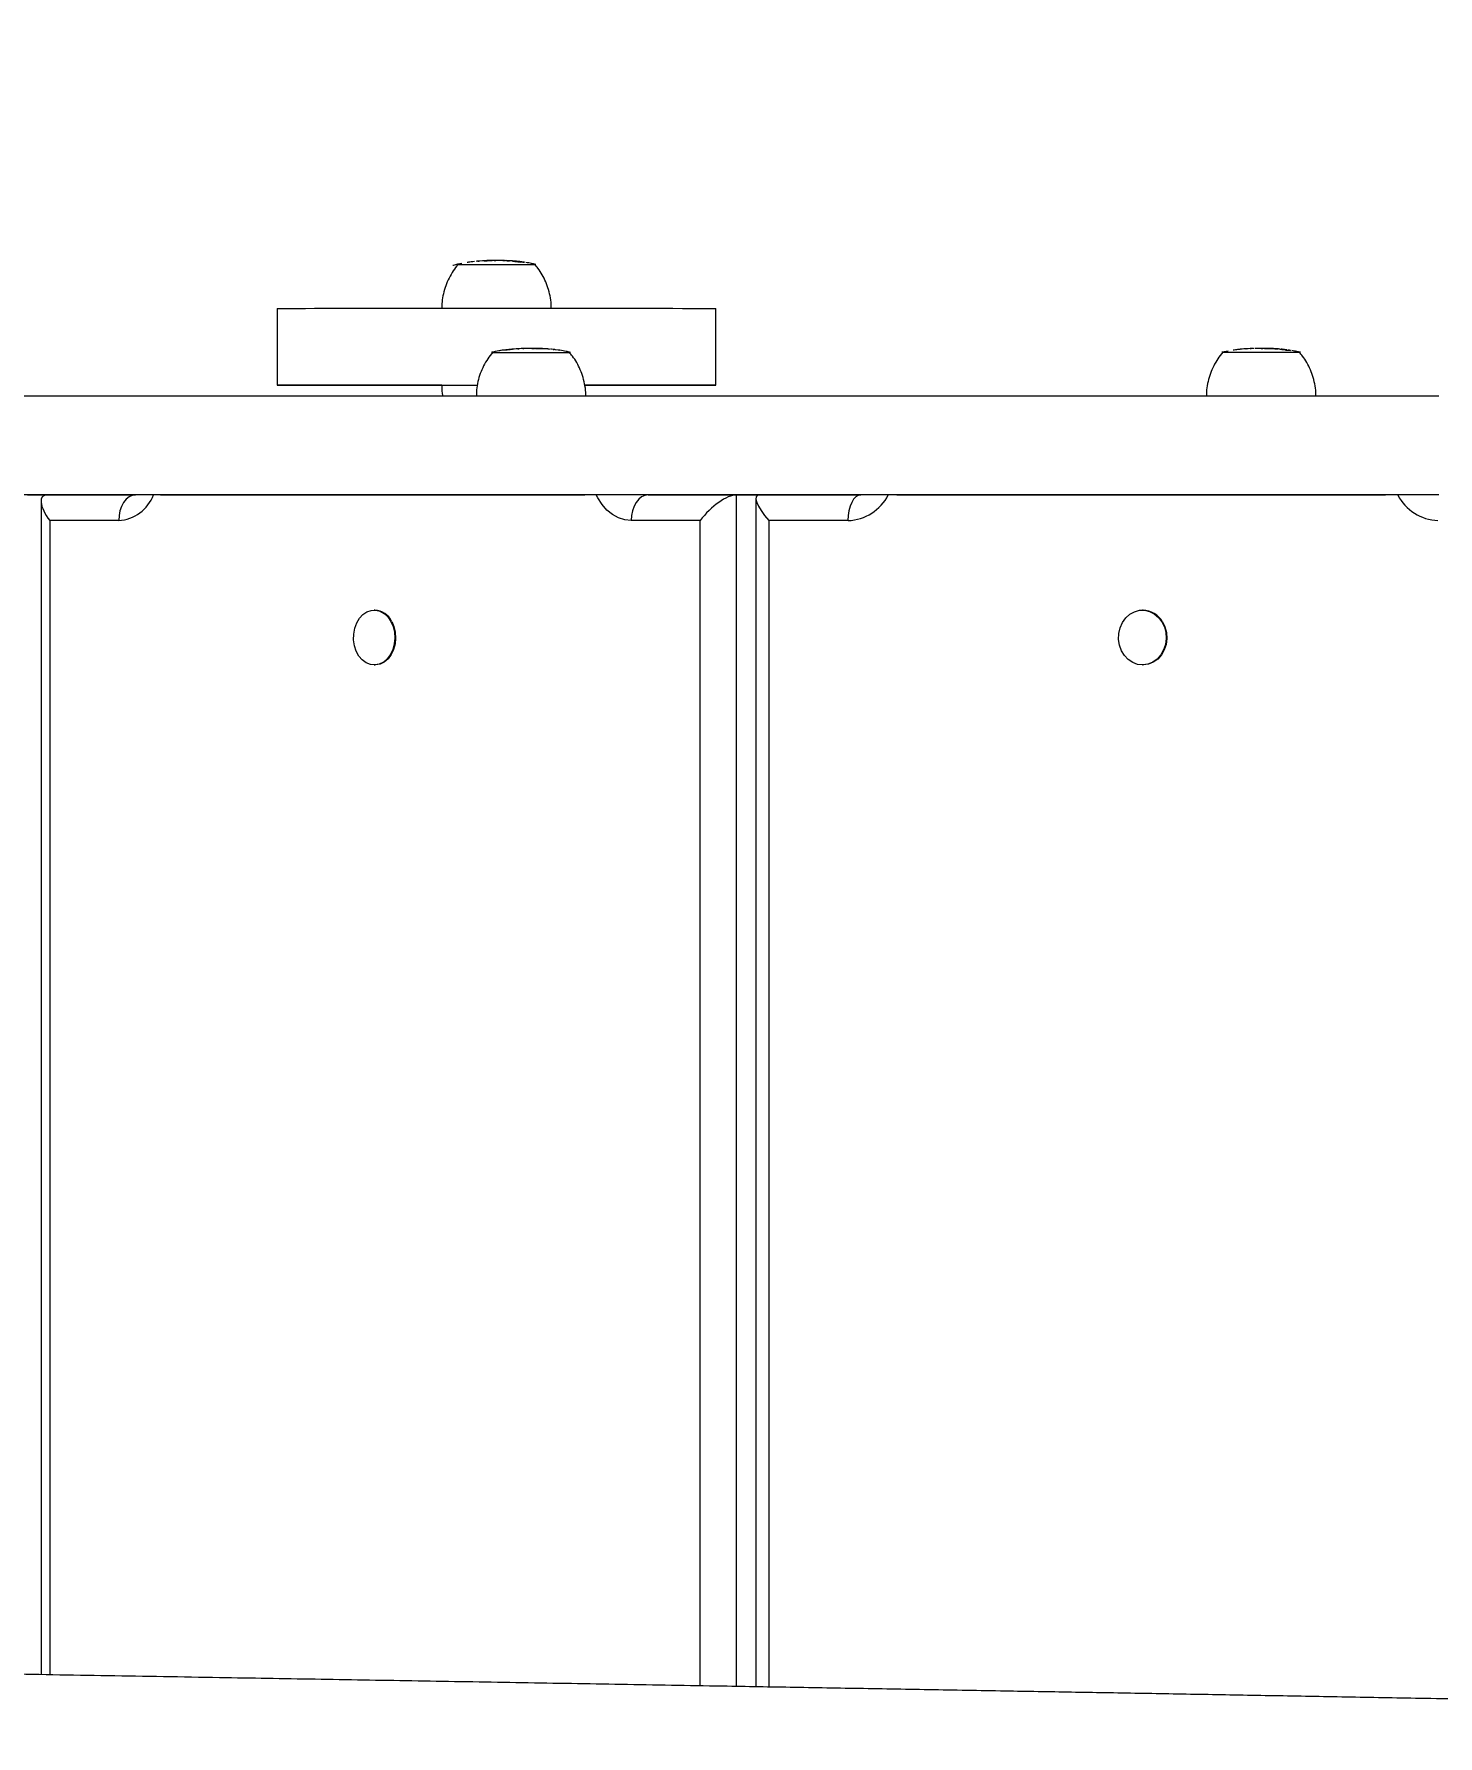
# Model space of a CAD drawing. Header units: millimetres. Extents: x -5411 to 4453, y -4856 to 4572.
# Drawn here: x -1971.7 to -1587.6, y -863.9 to -398.5 of the extents above; entities that cross this region are included whole.
import ezdxf

# ---------------------------------------------------------------- set-up
doc = ezdxf.new("R2010")
doc.units = ezdxf.units.MM
for name, color, linetype in [('DIKOM_ОБЪЕКТ', 7, 'Continuous'), ('DIKOM_РАЗМЕР_ЗОНА', 7, 'Continuous'), ('DIKOM_РАЗМЕР_ОБЪЕКТА', 7, 'Continuous')]:
    doc.layers.add(name, color=color, linetype=linetype)
doc.styles.add('style1', font='arial.ttf', dxfattribs={"width": 0.8})
doc.dimstyles.new('1-50', dxfattribs={"dimtxt": 300, "dimasz": 200, "dimexe": 100, "dimexo": 0, "dimgap": 100, "dimtad": 1, "dimdec": 0, "dimtxsty": 'style1', "dimcen": 0, "dimclrd": 7, "dimclre": 7, "dimadec": 1, "dimazin": 2, "dimtfac": 1, "dimtdec": 0, "dimtmove": 1, "dimatfit": 3, "dimfxl": 0, "dimlwd": 25, "dimlwe": 18, "dimarcsym": 0})

# ---------------------------------------------------------------- blocks, each defined once
blk = doc.blocks.new('*D18')
at = {"layer": 'Defpoints', "color": 0, "transparency": 16777216}
for p in [(2387.05, 2132.04), (-2288.17, -1197.55), (-2288.17, -4149.78)]:
    blk.add_point(p, dxfattribs=at)
at = {"layer": 'DIKOM_РАЗМЕР_ОБЪЕКТА', "color": 7, "lineweight": 18, "transparency": 16777216}
for p, q in [((2387.05, 2132.04), (2387.05, -4249.78)), ((-2288.17, -1197.55), (-2288.17, -4249.78))]:
    blk.add_line(p, q, dxfattribs=at)
at = {"layer": 'DIKOM_РАЗМЕР_ОБЪЕКТА', "color": 7, "lineweight": 25, "transparency": 16777216}
blk.add_line((2187.05, -4149.78), (-2088.17, -4149.78), dxfattribs=at)
at = {"layer": 'DIKOM_РАЗМЕР_ОБЪЕКТА', "color": 7, "transparency": 16777216}
for points in [[(-2088.17, -4116.44), (-2088.17, -4183.11), (-2288.17, -4149.78)], [(2187.05, -4116.44), (2187.05, -4183.11), (2387.05, -4149.78)]]:
    blk.add_solid(points, dxfattribs=at)
at = {"layer": 'DIKOM_РАЗМЕР_ОБЪЕКТА', "color": 0, "transparency": 16777216, "insert": (49.44, -3896.6), "char_height": 300, "attachment_point": 5, "style": 'style1'}
blk.add_mtext('4700', dxfattribs=at)
blk = doc.blocks.new('*D17')
at = {"layer": 'Defpoints', "color": 0, "transparency": 16777216}
for p in [(2072.05, 2677.64), (-4352.5, -1563.61), (-993.06, -1563.61)]:
    blk.add_point(p, dxfattribs=at)
at = {"layer": 'DIKOM_РАЗМЕР_ОБЪЕКТА', "color": 7, "lineweight": 18, "transparency": 16777216}
for p, q in [((2072.05, 2677.64), (-4452.5, 2677.64)), ((-993.06, -1563.61), (-4452.5, -1563.61))]:
    blk.add_line(p, q, dxfattribs=at)
at = {"layer": 'DIKOM_РАЗМЕР_ОБЪЕКТА', "color": 7, "lineweight": 25, "transparency": 16777216}
blk.add_line((-4352.5, 2477.64), (-4352.5, -1363.61), dxfattribs=at)
at = {"layer": 'DIKOM_РАЗМЕР_ОБЪЕКТА', "color": 7, "transparency": 16777216}
for points in [[(-4385.83, 2477.64), (-4319.17, 2477.64), (-4352.5, 2677.64)], [(-4385.83, -1363.61), (-4319.17, -1363.61), (-4352.5, -1563.61)]]:
    blk.add_solid(points, dxfattribs=at)
at = {"layer": 'DIKOM_РАЗМЕР_ОБЪЕКТА', "color": 0, "transparency": 16777216, "insert": (-4505.67, 774.58), "char_height": 300, "attachment_point": 5, "rotation": 90, "style": 'style1'}
blk.add_mtext('4200', dxfattribs=at)
blk = doc.blocks.new('*D15')
at = {"layer": 'Defpoints', "color": 0, "transparency": 16777216}
for p in [(4453.3, 2185.88), (-3812.95, -1476.34), (4453.3, -4756.32)]:
    blk.add_point(p, dxfattribs=at)
at = {"layer": 'DIKOM_РАЗМЕР_ЗОНА', "color": 7, "lineweight": 18, "transparency": 16777216}
for p, q in [((4453.3, 2185.88), (4453.3, -4856.32)), ((-3812.95, -1476.34), (-3812.95, -4856.32))]:
    blk.add_line(p, q, dxfattribs=at)
at = {"layer": 'DIKOM_РАЗМЕР_ЗОНА', "color": 7, "lineweight": 25, "transparency": 16777216}
blk.add_line((-3612.95, -4756.32), (4253.3, -4756.32), dxfattribs=at)
at = {"layer": 'DIKOM_РАЗМЕР_ЗОНА', "color": 7, "transparency": 16777216}
for points in [[(-3612.95, -4722.99), (-3612.95, -4789.66), (-3812.95, -4756.32)], [(4253.3, -4722.99), (4253.3, -4789.66), (4453.3, -4756.32)]]:
    blk.add_solid(points, dxfattribs=at)
at = {"layer": 'DIKOM_РАЗМЕР_ЗОНА', "color": 0, "transparency": 16777216, "insert": (320.18, -4503.05), "char_height": 300, "attachment_point": 5, "style": 'style1'}
blk.add_mtext('8300', dxfattribs=at)
blk = doc.blocks.new('*D16')
at = {"layer": 'Defpoints', "color": 0, "transparency": 16777216}
for p in [(-4960.5, 4571.52), (2653.3, 4571.52), (491.45, -3022.36)]:
    blk.add_point(p, dxfattribs=at)
at = {"layer": 'DIKOM_РАЗМЕР_ЗОНА', "color": 7, "lineweight": 18, "transparency": 16777216}
for p, q in [((2653.3, 4571.52), (-5060.5, 4571.52)), ((491.45, -3022.36), (-5060.5, -3022.36))]:
    blk.add_line(p, q, dxfattribs=at)
at = {"layer": 'DIKOM_РАЗМЕР_ЗОНА', "color": 7, "lineweight": 25, "transparency": 16777216}
blk.add_line((-4960.5, -2822.36), (-4960.5, 4371.52), dxfattribs=at)
at = {"layer": 'DIKOM_РАЗМЕР_ЗОНА', "color": 7, "transparency": 16777216}
for points in [[(-4993.84, 4371.52), (-4927.17, 4371.52), (-4960.5, 4571.52)], [(-4993.84, -2822.36), (-4927.17, -2822.36), (-4960.5, -3022.36)]]:
    blk.add_solid(points, dxfattribs=at)
at = {"layer": 'DIKOM_РАЗМЕР_ЗОНА', "color": 0, "transparency": 16777216, "insert": (-5213.68, 774.58), "char_height": 300, "attachment_point": 5, "rotation": 90, "style": 'style1'}
blk.add_mtext('7600', dxfattribs=at)

msp = doc.modelspace()

# ---------------------------------------------------------------- linework, layer by layer
at = {"layer": 'DIKOM_ОБЪЕКТ', "color": 7, "linetype": 'Continuous', "lineweight": 15}
for p, q in [((-1850.61, -460.64), (-1850.68, -460.65)), ((-1850.28, -460.61), (-1850.26, -460.6)), ((-1850.26, -460.6), (-1850.25, -460.6)), ((-1850.25, -460.6), (-1850.04, -460.59)), ((-1850.01, -460.59), (-1850.16, -460.61)), ((-1848.98, -460.51), (-1850.01, -460.59)), ((-1849.74, -460.56), (-1849.92, -460.58)), ((-1846.18, -460.44), (-1846.5, -460.44)), ((-1845.83, -460.45), (-1845.31, -460.44)), ((-1843.08, -460.45), (-1842.95, -460.45)), ((-1840.78, -460.56), (-1840.72, -460.56)), ((-1840.05, -460.61), (-1840.25, -460.59)), ((-1838.63, -460.86), (-1838.63, -460.84)), ((-1837.99, -460.84), (-1837.49, -460.91)), ((-1905.17, -473.5), (-1905.17, -494.5)), ((-1785.17, -494.5), (-1785.17, -473.5)), ((-1842.61, -484.89), (-1842.61, -484.87)), ((-1839.78, -484.59), (-1840.96, -484.65)), ((-1840.76, -484.64), (-1840.84, -484.64)), ((-1840.75, -484.64), (-1840.76, -484.64)), ((-1840.34, -484.6), (-1840.31, -484.6)), ((-1838.38, -484.5), (-1839.19, -484.55)), ((-1837.92, -484.49), (-1837.86, -484.49)), ((-1837.32, -484.48), (-1837.85, -484.49)), ((-1835.49, -484.49), (-1835.27, -484.48)), ((-1835.45, -484.5), (-1834.78, -484.49)), ((-1831.13, -484.61), (-1831.25, -484.6)), ((-1830.88, -484.63), (-1830.83, -484.62)), ((-1830.79, -484.63), (-1830.67, -484.65)), ((-1830.14, -484.69), (-1830.42, -484.66)), ((-1829.69, -484.74), (-1830.14, -484.71)), ((-1829.38, -484.78), (-1829.38, -484.78)), ((-1829.01, -484.83), (-1829.23, -484.79)), ((-1828.32, -484.91), (-1829.01, -484.82)), ((-1828.23, -484.92), (-1828.32, -484.91)), ((-1827.87, -484.98), (-1827.78, -484.99)), ((-1645, -485.18), (-1646.63, -485.52)), ((-1639.99, -484.57), (-1640.71, -484.62)), ((-1640.15, -484.57), (-1640, -484.57)), ((-1639.53, -484.54), (-1639.71, -484.55)), ((-1637.91, -484.49), (-1639.59, -484.54)), ((-1638.92, -484.51), (-1638.68, -484.5)), ((-1636.68, -484.48), (-1636.81, -484.48)), ((-1635.95, -484.51), (-1635.51, -484.5)), ((-1631.25, -484.61), (-1631.36, -484.6)), ((-1630.85, -484.64), (-1630.87, -484.64)), ((-1630.65, -484.74), (-1630.85, -484.64)), ((-1630.45, -484.68), (-1630.31, -484.73)), ((-1630.28, -484.75), (-1630.28, -484.75)), ((-1628.91, -484.88), (-1630.21, -484.79)), ((-1629.95, -484.77), (-1628.91, -484.87)), ((-1628.5, -484.91), (-1628.51, -484.91)), ((-1973.52, -524.54), (-1968.11, -524.54)), ((-1968.08, -524.54), (-1943.95, -524.54)), ((-1937.14, -524.54), (-1939.62, -524.54)), ((-1937.14, -524.54), (-1821.01, -524.53)), ((-1817.16, -524.53), (-1821.01, -524.53)), ((-1803.69, -524.53), (-1779.56, -524.53)), ((-1779.56, -524.53), (-1773.31, -524.53)), ((-1779.56, -524.53), (-1779.56, -850.41)), ((-1774.21, -525.46), (-1774.21, -850.5)), ((-1773.28, -524.53), (-1745.51, -524.53)), ((-1735.6, -524.53), (-1601.94, -524.53)), ((-1969.8, -526.26), (-1969.8, -847.19)), ((-1948.54, -531.54), (-1967.4, -531.54)), ((-1967.4, -531.54), (-1967.4, -847.23)), ((-1789.44, -531.53), (-1808.29, -531.53)), ((-1789.44, -850.24), (-1789.44, -531.53)), ((-1748.99, -531.53), (-1770.69, -531.53)), ((-1770.69, -531.53), (-1770.69, -850.56)), ((-1878.42, -556.04), (-1878.63, -556.04)), ((-1668.27, -556.03), (-1668.44, -556.03)), ((-1878.64, -571.04), (-1878.42, -571.04)), ((-1668.44, -571.03), (-1668.27, -571.03))]:
    msp.add_line(p, q, dxfattribs=at)
at = {"layer": 'DIKOM_ОБЪЕКТ', "color": 7, "linetype": 'Continuous', "lineweight": 15, "flags": 128}
for points in [[(-1855.67, -461.5), (-1855.87, -461.5), (-1855.96, -461.5), (-1855.68, -461.5), (-1855.04, -461.5), (-1854.06, -461.5), (-1852.78, -461.5), (-1851.25, -461.5), (-1849.5, -461.5), (-1847.61, -461.5), (-1845.64, -461.5), (-1843.65, -461.5), (-1841.71, -461.5), (-1839.89, -461.5), (-1838.25, -461.5), (-1836.84, -461.5), (-1835.72, -461.5), (-1834.92, -461.5), (-1834.47, -461.5), (-1834.38, -461.5), (-1834.67, -461.5), (-1834.67, -461.5)], [(-1855.67, -461.5), (-1855.66, -461.5), (-1855.39, -461.5), (-1854.76, -461.5), (-1853.82, -461.5), (-1852.57, -461.5), (-1851.08, -461.5), (-1849.38, -461.5), (-1847.54, -461.5), (-1845.62, -461.5), (-1843.69, -461.5), (-1841.8, -461.5), (-1840.03, -461.5), (-1838.44, -461.5), (-1837.07, -461.5), (-1835.98, -461.5), (-1835.21, -461.5), (-1834.77, -461.5), (-1834.67, -461.5)], [(-1905.17, -473.5), (-1905.08, -473.5), (-1904.66, -473.5), (-1903.88, -473.5), (-1902.77, -473.5), (-1901.31, -473.5)], [(-1901.31, -473.5), (-1899.52, -473.5), (-1897.42, -473.5), (-1895.01, -473.49), (-1892.3, -473.49), (-1889.32, -473.49), (-1886.08, -473.49), (-1882.6, -473.49), (-1878.9, -473.49), (-1875.01, -473.49), (-1870.93, -473.49), (-1866.71, -473.49), (-1862.36, -473.49), (-1857.91, -473.49), (-1853.38, -473.49), (-1848.81, -473.49), (-1844.22, -473.49), (-1839.63, -473.49), (-1835.07, -473.49), (-1830.57, -473.49), (-1826.16, -473.49), (-1821.86, -473.49), (-1817.7, -473.49), (-1813.69, -473.49), (-1809.87, -473.49), (-1806.26, -473.49), (-1802.88, -473.49), (-1799.75, -473.49), (-1796.88, -473.49), (-1794.3, -473.5), (-1792.01, -473.5), (-1790.04, -473.5), (-1788.39, -473.5), (-1787.07, -473.5), (-1786.09, -473.5), (-1785.47, -473.5), (-1785.19, -473.5), (-1785.17, -473.5)], [(-1846.22, -485.54), (-1846.35, -485.54), (-1846.52, -485.54), (-1846.31, -485.54), (-1845.74, -485.54), (-1844.83, -485.54), (-1843.62, -485.54), (-1842.13, -485.54), (-1840.42, -485.54), (-1838.56, -485.54), (-1836.59, -485.54), (-1834.6, -485.54)], [(-1846.22, -485.54), (-1846.22, -485.54), (-1846.02, -485.54), (-1845.46, -485.54), (-1844.58, -485.54), (-1843.4, -485.54), (-1841.95, -485.54), (-1840.29, -485.54), (-1838.48, -485.54), (-1836.57, -485.54), (-1834.63, -485.54)], [(-1834.63, -485.54), (-1832.73, -485.54), (-1830.93, -485.54), (-1829.3, -485.54), (-1827.88, -485.54), (-1826.73, -485.54), (-1825.88, -485.54), (-1825.37, -485.54), (-1825.22, -485.54)], [(-1834.6, -485.54), (-1832.65, -485.54), (-1830.8, -485.54), (-1829.11, -485.54), (-1827.65, -485.54), (-1826.47, -485.54), (-1825.6, -485.54), (-1825.08, -485.54), (-1824.92, -485.54), (-1825.12, -485.54), (-1825.22, -485.54)], [(-1646.45, -485.53), (-1646.61, -485.53), (-1646.74, -485.53), (-1646.51, -485.53), (-1645.92, -485.53), (-1644.99, -485.53), (-1643.75, -485.53), (-1642.24, -485.53), (-1640.52, -485.53), (-1638.65, -485.53)], [(-1646.45, -485.53), (-1646.44, -485.53), (-1646.22, -485.53), (-1645.64, -485.53), (-1644.74, -485.53), (-1643.53, -485.53), (-1642.07, -485.53), (-1640.4, -485.53), (-1638.57, -485.53)], [(-1638.65, -485.53), (-1636.68, -485.53), (-1634.69, -485.53), (-1632.74, -485.53), (-1630.9, -485.53), (-1629.23, -485.53), (-1627.79, -485.53), (-1626.63, -485.53), (-1625.78, -485.53), (-1625.29, -485.53), (-1625.15, -485.53), (-1625.38, -485.53), (-1625.45, -485.53)], [(-1638.57, -485.53), (-1636.66, -485.53), (-1634.72, -485.53), (-1632.83, -485.53), (-1631.04, -485.53), (-1629.42, -485.53), (-1628.02, -485.53), (-1626.89, -485.53), (-1626.07, -485.53), (-1625.58, -485.53), (-1625.45, -485.53)], [(-1587.35, -497.53), (-1607.35, -497.53), (-1627.19, -497.53), (-1646.88, -497.53), (-1666.4, -497.53), (-1685.75, -497.53), (-1704.93, -497.53), (-1723.92, -497.53), (-1742.73, -497.53), (-1761.35, -497.53), (-1779.78, -497.53), (-1798, -497.53), (-1816.02, -497.53), (-1833.83, -497.53), (-1851.43, -497.53), (-1868.81, -497.53), (-1885.96, -497.53), (-1902.89, -497.53), (-1919.59, -497.53), (-1936.04, -497.53), (-1952.26, -497.54), (-1968.23, -497.54), (-1983.95, -497.54)], [(-1860.17, -494.5), (-1864.18, -494.5), (-1868.48, -494.5), (-1872.65, -494.5), (-1876.65, -494.5), (-1880.47, -494.5), (-1884.08, -494.5), (-1887.46, -494.5), (-1890.6, -494.5), (-1893.46, -494.5), (-1896.05, -494.5), (-1898.33, -494.5), (-1900.31, -494.5), (-1901.96, -494.5), (-1903.27, -494.5), (-1904.25, -494.5), (-1904.88, -494.5), (-1905.16, -494.5), (-1905.08, -494.5), (-1904.66, -494.5), (-1903.88, -494.5), (-1902.77, -494.5), (-1901.31, -494.5)], [(-1901.31, -494.5), (-1899.52, -494.5), (-1897.42, -494.5), (-1895.01, -494.49), (-1892.3, -494.49), (-1889.32, -494.49), (-1886.08, -494.49), (-1882.6, -494.49), (-1878.9, -494.49), (-1875.01, -494.49), (-1870.93, -494.49), (-1866.71, -494.49), (-1862.36, -494.49), (-1857.91, -494.49), (-1853.38, -494.49), (-1850.42, -494.49)], [(-1860.17, -494.5), (-1860.16, -494.5), (-1859.92, -494.5), (-1859.33, -494.5), (-1858.4, -494.5), (-1857.17, -494.5), (-1855.65, -494.5), (-1853.89, -494.5), (-1851.92, -494.5), (-1850.44, -494.5)], [(-1820.94, -494.49), (-1817.7, -494.49), (-1813.69, -494.49), (-1809.87, -494.49), (-1806.26, -494.49), (-1802.88, -494.49), (-1799.75, -494.49), (-1796.88, -494.49), (-1794.3, -494.49), (-1792.01, -494.5), (-1790.04, -494.5), (-1788.39, -494.5), (-1787.07, -494.5), (-1786.09, -494.5), (-1785.47, -494.5), (-1785.19, -494.5), (-1785.26, -494.5), (-1785.68, -494.5), (-1786.46, -494.5), (-1787.58, -494.5), (-1789.03, -494.5), (-1790.82, -494.5), (-1792.92, -494.5), (-1795.34, -494.5), (-1798.04, -494.5), (-1801.02, -494.5), (-1804.26, -494.5), (-1807.74, -494.5), (-1811.44, -494.5), (-1815.34, -494.5), (-1819.41, -494.5), (-1820.95, -494.5)], [(-1587.35, -524.53), (-1607.35, -524.53), (-1627.19, -524.53), (-1646.88, -524.53), (-1666.4, -524.53), (-1685.75, -524.53), (-1704.93, -524.53), (-1723.92, -524.53), (-1742.73, -524.53), (-1761.35, -524.53), (-1779.78, -524.53), (-1798, -524.53), (-1816.02, -524.53), (-1833.83, -524.53), (-1851.43, -524.53), (-1868.81, -524.53), (-1885.96, -524.53), (-1902.89, -524.53), (-1919.59, -524.53), (-1936.04, -524.53), (-1952.26, -524.53), (-1968.23, -524.54), (-1983.95, -524.54)], [(-1943.95, -524.54), (-1944.84, -524.67), (-1945.71, -525.07), (-1946.5, -525.72), (-1947.2, -526.59), (-1947.77, -527.65), (-1948.19, -528.86), (-1948.46, -530.17), (-1948.54, -531.54)], [(-1808.29, -531.53), (-1810.06, -531.35), (-1811.78, -530.8), (-1813.42, -529.9), (-1814.94, -528.67), (-1816.29, -527.14), (-1817.44, -525.35), (-1817.86, -524.53)], [(-1803.69, -524.53), (-1804.59, -524.67), (-1805.45, -525.07), (-1806.25, -525.71), (-1806.94, -526.58), (-1807.51, -527.64), (-1807.94, -528.86), (-1808.2, -530.17), (-1808.29, -531.53)], [(-1745.51, -524.53), (-1746.19, -524.67), (-1746.84, -525.07), (-1747.44, -525.71), (-1747.97, -526.58), (-1748.4, -527.64), (-1748.72, -528.85), (-1748.92, -530.17), (-1748.99, -531.53)], [(-1735.6, -524.53), (-1737.04, -524.53), (-1738.25, -524.53), (-1738.73, -524.53)], [(-1597.78, -524.53), (-1598.61, -524.53), (-1600.33, -524.53), (-1601.94, -524.53)], [(-1874.07, -559.11), (-1873.46, -560.52), (-1873.09, -562.06), (-1872.98, -563.68), (-1873.14, -565.29), (-1873.55, -566.81), (-1874.2, -568.19), (-1875.06, -569.34), (-1876.08, -570.23), (-1877.23, -570.8), (-1878.44, -571.03), (-1879.66, -570.91), (-1880.83, -570.45), (-1881.9, -569.66), (-1882.81, -568.59), (-1883.54, -567.28), (-1884.03, -565.79), (-1884.27, -564.2), (-1884.24, -562.58), (-1883.96, -561), (-1883.42, -559.55), (-1882.67, -558.27), (-1881.72, -557.25), (-1880.63, -556.52), (-1879.44, -556.11), (-1878.22, -556.06), (-1877.02, -556.35), (-1875.89, -556.98), (-1874.89, -557.91), (-1874.07, -559.11)], [(-1663.11, -559.23), (-1662.43, -560.65), (-1662.03, -562.2), (-1661.93, -563.82), (-1662.14, -565.42), (-1662.64, -566.94), (-1663.41, -568.3), (-1664.42, -569.43), (-1665.61, -570.29), (-1666.94, -570.83), (-1668.34, -571.03), (-1669.74, -570.88), (-1671.08, -570.39), (-1672.3, -569.57), (-1673.33, -568.48), (-1674.14, -567.15), (-1674.68, -565.65), (-1674.93, -564.06), (-1674.88, -562.43), (-1674.52, -560.87), (-1673.88, -559.42), (-1672.99, -558.17), (-1671.88, -557.17), (-1670.61, -556.46), (-1669.24, -556.09), (-1667.84, -556.06), (-1666.46, -556.39), (-1665.17, -557.05), (-1664.04, -558.01), (-1663.11, -559.23)], [(-1873.85, -559.11), (-1873.24, -560.52), (-1872.87, -562.06), (-1872.76, -563.68), (-1872.92, -565.29), (-1873.33, -566.81), (-1873.98, -568.19), (-1874.84, -569.34), (-1875.86, -570.23), (-1877.01, -570.8), (-1878.22, -571.03), (-1878.42, -571.04)], [(-1662.94, -559.23), (-1662.26, -560.65), (-1661.87, -562.2), (-1661.77, -563.82), (-1661.97, -565.42), (-1662.47, -566.94), (-1663.25, -568.3), (-1664.25, -569.43), (-1665.45, -570.29), (-1666.77, -570.83), (-1668.17, -571.03), (-1668.27, -571.03)]]:
    msp.add_lwpolyline(points, dxfattribs=at)
at = {"layer": 'DIKOM_ОБЪЕКТ', "color": 7, "linetype": 'Continuous', "lineweight": 15}
for centre, radius, start, end in [((-1949.24, -520.55), 11, 273.5981, 338.7825), ((-1749.33, -518.83), 12.71, 271.5471, 333.3373), ((-1587.08, -518.61), 12.92, 207.2401, 267.8763), ((-1878.71, -561.39), 5.36, 25.1537, 86.9178), ((-1668.43, -562.33), 6.3, 29.5341, 88.5942)]:
    msp.add_arc(centre, radius, start, end, dxfattribs=at)
for centre, major_axis, ratio, start_param, end_param in [((-1962.8, -531.54), (6.56, -6.56), 0.374438, 2.783292, 4.354089), ((-1784.84, -531.53), (6.56, 6.56), 0.374457, 0.358272, 1.929068), ((-1767.21, -531.53), (6.76, -6.76), 0.265923, 2.881663, 4.452459)]:
    msp.add_ellipse(centre, major_axis=major_axis, ratio=ratio, start_param=start_param, end_param=end_param, dxfattribs=at)
for points, knots in [([(-1851.19, -460.69), (-1851.19, -460.69), (-1851.78, -460.74), (-1852.37, -460.84), (-1852.94, -460.95)], [0, 0, 0, 0, 0.008775, 1, 1, 1, 1]), ([(-1849.92, -460.58), (-1850.04, -460.59), (-1850.27, -460.6), (-1850.5, -460.63), (-1850.61, -460.64)], [0, 0, 0, 0, 0.513148, 1, 1, 1, 1]), ([(-1847.72, -460.47), (-1847.92, -460.47), (-1848.29, -460.48), (-1848.69, -460.5), (-1848.93, -460.51), (-1848.97, -460.51), (-1848.98, -460.51)], [0, 0, 0, 0, 0.312429, 0.572692, 0.832252, 1, 1, 1, 1]), ([(-1848.54, -460.49), (-1848.55, -460.49), (-1848.57, -460.49), (-1848.46, -460.48), (-1848.23, -460.48), (-1847.93, -460.47), (-1847.72, -460.46), (-1847.64, -460.46)], [0, 0, 0, 0, 0.103328, 0.346757, 0.590341, 0.841241, 1, 1, 1, 1]), ([(-1846.45, -460.44), (-1846.5, -460.44), (-1846.6, -460.44), (-1846.64, -460.44), (-1846.66, -460.44), (-1846.67, -460.44), (-1846.69, -460.44), (-1846.78, -460.44), (-1847.01, -460.44), (-1847.52, -460.45), (-1847.99, -460.46), (-1848.31, -460.48), (-1848.33, -460.48)], [0, 0, 0, 0, 0.145898, 0.264339, 0.293837, 0.303515, 0.312454, 0.326873, 0.41523, 0.602367, 0.973055, 1, 1, 1, 1]), ([(-1846.25, -460.44), (-1846.38, -460.44), (-1846.66, -460.45), (-1847.19, -460.45), (-1847.54, -460.46), (-1847.72, -460.47)], [0, 0, 0, 0, 0.326571, 0.658552, 1, 1, 1, 1]), ([(-1847.64, -460.46), (-1847.48, -460.46), (-1847.2, -460.45), (-1846.81, -460.44), (-1846.49, -460.44), (-1846.37, -460.44), (-1846.31, -460.44)], [0, 0, 0, 0, 0.292105, 0.538683, 0.785291, 1, 1, 1, 1]), ([(-1845.31, -460.44), (-1845.48, -460.44), (-1845.84, -460.44), (-1846.11, -460.44), (-1846.25, -460.44)], [0, 0, 0, 0, 0.494101, 1, 1, 1, 1]), ([(-1845.2, -460.45), (-1845.31, -460.45), (-1845.52, -460.45), (-1845.72, -460.45), (-1845.83, -460.45)], [0, 0, 0, 0, 0.499909, 1, 1, 1, 1]), ([(-1844.98, -460.44), (-1845.04, -460.44), (-1845.25, -460.44), (-1845.47, -460.44), (-1845.62, -460.44)], [0, 0, 0, 0, 0.300457, 1, 1, 1, 1]), ([(-1843.08, -460.45), (-1843.72, -460.45), (-1844.42, -460.44), (-1845.13, -460.45), (-1845.2, -460.45)], [0, 0, 0, 0, 0.896916, 1, 1, 1, 1]), ([(-1842.96, -460.45), (-1843.01, -460.45), (-1843.21, -460.44), (-1843.43, -460.44), (-1843.62, -460.44), (-1843.66, -460.44), (-1843.67, -460.44), (-1843.68, -460.44), (-1843.69, -460.44), (-1843.71, -460.44), (-1843.76, -460.44), (-1843.8, -460.44)], [0, 0, 0, 0, 0.143709, 0.502363, 0.592178, 0.612955, 0.627107, 0.643826, 0.673529, 0.754929, 1, 1, 1, 1]), ([(-1843.46, -460.47), (-1843.4, -460.46), (-1843.27, -460.45), (-1843.14, -460.45), (-1843.08, -460.45)], [0, 0, 0, 0, 0.49849, 1, 1, 1, 1]), ([(-1843.02, -460.48), (-1843.09, -460.48), (-1843.24, -460.47), (-1843.38, -460.47), (-1843.46, -460.47)], [0, 0, 0, 0, 0.483899, 1, 1, 1, 1]), ([(-1842.46, -460.47), (-1842.51, -460.46), (-1842.7, -460.45), (-1842.88, -460.47), (-1843.02, -460.48)], [0, 0, 0, 0, 0.294303, 1, 1, 1, 1]), ([(-1841.4, -460.51), (-1841.71, -460.49), (-1842.06, -460.47), (-1842.41, -460.46), (-1842.46, -460.46)], [0, 0, 0, 0, 0.870777, 1, 1, 1, 1]), ([(-1842.22, -460.52), (-1842.09, -460.5), (-1841.89, -460.48), (-1841.69, -460.5), (-1841.62, -460.5)], [0, 0, 0, 0, 0.655397, 1, 1, 1, 1]), ([(-1841.78, -460.54), (-1841.85, -460.54), (-1841.99, -460.53), (-1842.14, -460.52), (-1842.22, -460.52)], [0, 0, 0, 0, 0.476115, 1, 1, 1, 1]), ([(-1841.15, -460.53), (-1841.23, -460.52), (-1841.44, -460.51), (-1841.64, -460.53), (-1841.78, -460.54)], [0, 0, 0, 0, 0.369581, 1, 1, 1, 1]), ([(-1840.55, -460.57), (-1840.74, -460.55), (-1840.94, -460.53), (-1841.14, -460.52), (-1841.15, -460.52)], [0, 0, 0, 0, 0.940404, 1, 1, 1, 1]), ([(-1839.46, -460.75), (-1839.66, -460.73), (-1839.98, -460.69), (-1840.38, -460.64), (-1840.65, -460.61), (-1840.78, -460.58), (-1840.78, -460.57), (-1840.77, -460.57)], [0, 0, 0, 0, 0.272075, 0.450565, 0.629103, 0.863888, 1, 1, 1, 1]), ([(-1840.72, -460.56), (-1840.63, -460.56), (-1840.49, -460.57), (-1840.09, -460.6), (-1839.82, -460.62), (-1839.66, -460.64), (-1839.62, -460.64)], [0, 0, 0, 0, 0.498963, 0.736618, 0.931865, 1, 1, 1, 1]), ([(-1840.34, -460.61), (-1840.34, -460.61), (-1840.36, -460.61), (-1840.29, -460.62), (-1840.15, -460.65), (-1839.9, -460.68), (-1839.62, -460.71), (-1839.43, -460.73), (-1839.36, -460.74)], [0, 0, 0, 0, 0.044625, 0.267069, 0.447901, 0.629768, 0.861682, 1, 1, 1, 1]), ([(-1838.77, -460.73), (-1838.92, -460.72), (-1839.17, -460.69), (-1839.53, -460.65), (-1839.82, -460.62), (-1840.09, -460.6), (-1840.21, -460.6), (-1840.27, -460.6), (-1840.28, -460.6)], [0, 0, 0, 0, 0.219709, 0.356894, 0.494338, 0.67269, 0.937438, 1, 1, 1, 1]), ([(-1838.28, -460.91), (-1838.48, -460.88), (-1838.87, -460.83), (-1839.27, -460.78), (-1839.46, -460.75)], [0, 0, 0, 0, 0.512259, 1, 1, 1, 1]), ([(-1839.36, -460.74), (-1839.24, -460.76), (-1839, -460.79), (-1838.75, -460.82), (-1838.63, -460.84)], [0, 0, 0, 0, 0.488507, 1, 1, 1, 1]), ([(-1838.02, -460.83), (-1838.15, -460.81), (-1838.4, -460.78), (-1838.65, -460.75), (-1838.77, -460.73)], [0, 0, 0, 0, 0.510174, 1, 1, 1, 1]), ([(-1855.6, -461.42), (-1855.62, -461.44), (-1856.16, -461.99), (-1857.04, -463.25), (-1858.2, -465.19), (-1859.1, -467.29), (-1859.74, -469.49), (-1860.11, -471.57), (-1860.13, -472.91), (-1860.14, -473.49)], [0, 0, 0, 0, 0.006808, 0.176231, 0.347753, 0.520626, 0.69439, 0.868715, 1, 1, 1, 1]), ([(-1854.65, -461.23), (-1855.44, -461.37), (-1856.27, -461.53), (-1857.08, -461.77), (-1857.11, -461.78)], [0, 0, 0, 0, 0.957376, 1, 1, 1, 1]), ([(-1852.59, -460.87), (-1852.68, -460.88), (-1852.88, -460.91), (-1853.09, -460.94), (-1853.2, -460.96)], [0, 0, 0, 0, 0.455958, 1, 1, 1, 1]), ([(-1838.63, -460.84), (-1838.53, -460.83), (-1838.33, -460.81), (-1838.12, -460.82), (-1838.02, -460.83)], [0, 0, 0, 0, 0.500085, 1, 1, 1, 1]), ([(-1837.49, -460.91), (-1837.62, -460.89), (-1837.88, -460.87), (-1838.15, -460.9), (-1838.28, -460.91)], [0, 0, 0, 0, 0.499857, 1, 1, 1, 1]), ([(-1834.51, -461.48), (-1834.88, -461.39), (-1835.74, -461.19), (-1836.61, -461.05), (-1837.11, -460.98)], [0, 0, 0, 0, 0.428856, 1, 1, 1, 1]), ([(-1830.2, -473.5), (-1830.19, -473.35), (-1830.15, -472.4), (-1830.38, -470.68), (-1830.87, -468.4), (-1831.65, -466.26), (-1832.64, -464.31), (-1833.67, -462.69), (-1834.44, -461.8), (-1834.75, -461.45)], [0, 0, 0, 0, 0.033503, 0.216519, 0.393589, 0.56521, 0.731642, 0.892984, 1, 1, 1, 1]), ([(-1846.17, -485.49), (-1846.18, -485.5), (-1846.71, -486.05), (-1847.58, -487.3), (-1848.75, -489.23), (-1849.65, -491.33), (-1850.29, -493.53), (-1850.66, -495.61), (-1850.67, -496.96), (-1850.68, -497.53)], [0, 0, 0, 0, 0.003895, 0.173798, 0.345806, 0.519177, 0.693435, 0.868252, 1, 1, 1, 1]), ([(-1843.92, -485.04), (-1844.65, -485.15), (-1845.49, -485.28), (-1846.31, -485.5), (-1846.4, -485.52)], [0, 0, 0, 0, 0.88476, 1, 1, 1, 1]), ([(-1842.17, -484.82), (-1842.81, -484.88), (-1843.61, -484.95), (-1844.4, -485.12), (-1844.57, -485.15)], [0, 0, 0, 0, 0.790182, 1, 1, 1, 1]), ([(-1843.02, -484.95), (-1843.08, -484.93), (-1843.16, -484.91), (-1843.24, -484.93), (-1843.27, -484.93)], [0, 0, 0, 0, 0.725623, 1, 1, 1, 1]), ([(-1841.76, -484.78), (-1841.96, -484.81), (-1842.38, -484.86), (-1842.8, -484.92), (-1843.02, -484.95)], [0, 0, 0, 0, 0.489482, 1, 1, 1, 1]), ([(-1842.81, -484.87), (-1842.79, -484.86), (-1842.72, -484.85), (-1842.65, -484.86), (-1842.61, -484.87)], [0, 0, 0, 0, 0.31419, 1, 1, 1, 1]), ([(-1842.61, -484.87), (-1842.48, -484.85), (-1842.22, -484.82), (-1841.97, -484.79), (-1841.84, -484.78)], [0, 0, 0, 0, 0.510279, 1, 1, 1, 1]), ([(-1841.84, -484.78), (-1841.69, -484.76), (-1841.43, -484.73), (-1841.12, -484.69), (-1840.89, -484.66), (-1840.76, -484.64), (-1840.76, -484.64), (-1840.76, -484.64)], [0, 0, 0, 0, 0.255869, 0.415681, 0.575754, 0.783553, 1, 1, 1, 1]), ([(-1840.31, -484.6), (-1840.3, -484.6), (-1840.29, -484.61), (-1840.52, -484.64), (-1840.8, -484.67), (-1841.22, -484.72), (-1841.56, -484.76), (-1841.76, -484.78)], [0, 0, 0, 0, 0.334274, 0.493525, 0.624343, 0.784837, 1, 1, 1, 1]), ([(-1839.45, -484.58), (-1839.51, -484.56), (-1839.58, -484.55), (-1839.65, -484.56), (-1839.66, -484.56)], [0, 0, 0, 0, 0.859006, 1, 1, 1, 1]), ([(-1838.99, -484.55), (-1839.07, -484.55), (-1839.22, -484.56), (-1839.37, -484.57), (-1839.45, -484.58)], [0, 0, 0, 0, 0.524321, 1, 1, 1, 1]), ([(-1839.35, -484.56), (-1839.29, -484.54), (-1839.17, -484.52), (-1839.05, -484.54), (-1838.99, -484.55)], [0, 0, 0, 0, 0.499909, 1, 1, 1, 1]), ([(-1838.18, -484.52), (-1838.24, -484.5), (-1838.31, -484.49), (-1838.37, -484.5), (-1838.38, -484.5)], [0, 0, 0, 0, 0.918895, 1, 1, 1, 1]), ([(-1837.73, -484.5), (-1837.8, -484.5), (-1837.96, -484.51), (-1838.11, -484.51), (-1838.18, -484.52)], [0, 0, 0, 0, 0.51578, 1, 1, 1, 1]), ([(-1837.85, -484.49), (-1837.83, -484.49), (-1837.79, -484.49), (-1837.75, -484.5), (-1837.73, -484.5)], [0, 0, 0, 0, 0.502031, 1, 1, 1, 1]), ([(-1835.56, -484.48), (-1835.68, -484.48), (-1835.98, -484.48), (-1836.45, -484.48), (-1836.89, -484.48), (-1837.11, -484.48), (-1837.18, -484.48), (-1837.2, -484.48), (-1837.21, -484.48), (-1837.23, -484.48), (-1837.25, -484.48), (-1837.28, -484.48), (-1837.29, -484.48)], [0, 0, 0, 0, 0.139204, 0.35855, 0.581002, 0.80408, 0.917636, 0.952788, 0.965874, 0.973689, 0.983818, 1, 1, 1, 1]), ([(-1835.27, -484.48), (-1835.36, -484.48), (-1835.47, -484.48), (-1835.67, -484.48), (-1835.78, -484.48), (-1835.88, -484.48)], [0, 0, 0, 0, 0.443555, 0.5, 1, 1, 1, 1]), ([(-1834.67, -484.48), (-1834.71, -484.48), (-1834.86, -484.48), (-1835.18, -484.48), (-1835.46, -484.48), (-1835.56, -484.48)], [0, 0, 0, 0, 0.159088, 0.704088, 1, 1, 1, 1]), ([(-1834.4, -484.48), (-1834.38, -484.48), (-1834.35, -484.48), (-1834.31, -484.48), (-1834.28, -484.48), (-1834.27, -484.48), (-1834.26, -484.48), (-1834.26, -484.48), (-1834.26, -484.48), (-1834.28, -484.48), (-1834.39, -484.48), (-1834.58, -484.48), (-1834.68, -484.48)], [0, 0, 0, 0, 0.040377, 0.084061, 0.101263, 0.113289, 0.126765, 0.148285, 0.193363, 0.313441, 0.612085, 1, 1, 1, 1]), ([(-1833.38, -484.5), (-1833.61, -484.5), (-1834.02, -484.49), (-1834.46, -484.48), (-1834.63, -484.48), (-1834.67, -484.48)], [0, 0, 0, 0, 0.493305, 0.856346, 1, 1, 1, 1]), ([(-1834.48, -484.48), (-1834.44, -484.48), (-1834.32, -484.48), (-1834.02, -484.49), (-1833.7, -484.49), (-1833.5, -484.49), (-1833.43, -484.5)], [0, 0, 0, 0, 0.169369, 0.509142, 0.819951, 1, 1, 1, 1]), ([(-1832.62, -484.52), (-1832.69, -484.51), (-1833.03, -484.5), (-1833.52, -484.49), (-1833.97, -484.48), (-1834.16, -484.48), (-1834.2, -484.48), (-1834.22, -484.48), (-1834.23, -484.48), (-1834.24, -484.48), (-1834.27, -484.48), (-1834.37, -484.48), (-1834.45, -484.48)], [0, 0, 0, 0, 0.087527, 0.43515, 0.616031, 0.663704, 0.673961, 0.68082, 0.688959, 0.703401, 0.742765, 1, 1, 1, 1]), ([(-1833.43, -484.5), (-1833.25, -484.5), (-1832.95, -484.51), (-1832.61, -484.52), (-1832.4, -484.52), (-1832.33, -484.53), (-1832.34, -484.53), (-1832.34, -484.53)], [0, 0, 0, 0, 0.286863, 0.489512, 0.691974, 0.944748, 1, 1, 1, 1]), ([(-1831.94, -484.55), (-1831.94, -484.55), (-1831.94, -484.55), (-1832.2, -484.54), (-1832.59, -484.52), (-1833.02, -484.51), (-1833.29, -484.51), (-1833.38, -484.5)], [0, 0, 0, 0, 0.142826, 0.39005, 0.637326, 0.874731, 1, 1, 1, 1]), ([(-1831.25, -484.6), (-1831.36, -484.59), (-1831.59, -484.56), (-1831.82, -484.56), (-1831.94, -484.55)], [0, 0, 0, 0, 0.511865, 1, 1, 1, 1]), ([(-1830.67, -484.65), (-1830.75, -484.64), (-1830.9, -484.63), (-1831.05, -484.62), (-1831.13, -484.61)], [0, 0, 0, 0, 0.477314, 1, 1, 1, 1]), ([(-1829.7, -484.73), (-1829.67, -484.73), (-1829.61, -484.74), (-1829.54, -484.75), (-1829.51, -484.75), (-1829.49, -484.76)], [0, 0, 0, 0, 0.499643, 0.749658, 1, 1, 1, 1]), ([(-1829.23, -484.79), (-1829.31, -484.78), (-1829.46, -484.77), (-1829.61, -484.75), (-1829.69, -484.74)], [0, 0, 0, 0, 0.501704, 1, 1, 1, 1]), ([(-1829.49, -484.76), (-1829.49, -484.76), (-1829.49, -484.76), (-1829.48, -484.76), (-1829.48, -484.76)], [0, 0, 0, 0, 0.532738, 1, 1, 1, 1]), ([(-1829.48, -484.76), (-1829.46, -484.76), (-1829.43, -484.76), (-1829.39, -484.77), (-1829.37, -484.77), (-1829.35, -484.77)], [0, 0, 0, 0, 0.499897, 0.749947, 1, 1, 1, 1]), ([(-1827.78, -484.99), (-1827.87, -484.98), (-1828.02, -484.96), (-1828.17, -484.93), (-1828.23, -484.92)], [0, 0, 0, 0, 0.563221, 1, 1, 1, 1]), ([(-1824.96, -485.54), (-1825.33, -485.45), (-1826.29, -485.22), (-1827.27, -485.07), (-1827.87, -484.98)], [0, 0, 0, 0, 0.385436, 1, 1, 1, 1]), ([(-1820.74, -497.54), (-1820.73, -497.39), (-1820.69, -496.44), (-1820.92, -494.72), (-1821.42, -492.44), (-1822.19, -490.31), (-1823.18, -488.35), (-1824.22, -486.73), (-1824.99, -485.83), (-1825.31, -485.47)], [0, 0, 0, 0, 0.0335, 0.216201, 0.392958, 0.56428, 0.730434, 0.8915, 1, 1, 1, 1]), ([(-1646.4, -485.48), (-1646.41, -485.49), (-1646.94, -486.04), (-1647.82, -487.29), (-1648.98, -489.23), (-1649.88, -491.33), (-1650.52, -493.53), (-1650.89, -495.61), (-1650.91, -496.95), (-1650.91, -497.53)], [0, 0, 0, 0, 0.004496, 0.174314, 0.346237, 0.519517, 0.693686, 0.868417, 1, 1, 1, 1]), ([(-1642.4, -484.78), (-1642.6, -484.8), (-1643.01, -484.85), (-1643.42, -484.91), (-1643.63, -484.94)], [0, 0, 0, 0, 0.489368, 1, 1, 1, 1]), ([(-1641.31, -484.66), (-1641.33, -484.66), (-1641.48, -484.68), (-1641.87, -484.72), (-1642.21, -484.76), (-1642.4, -484.78)], [0, 0, 0, 0, 0.069362, 0.466881, 1, 1, 1, 1]), ([(-1640.71, -484.62), (-1641.02, -484.64), (-1641.33, -484.65), (-1641.64, -484.69), (-1641.64, -484.69)], [0, 0, 0, 0, 0.988559, 1, 1, 1, 1]), ([(-1639.71, -484.55), (-1639.79, -484.55), (-1639.93, -484.56), (-1640.08, -484.57), (-1640.15, -484.57)], [0, 0, 0, 0, 0.524301, 1, 1, 1, 1]), ([(-1638.48, -484.5), (-1638.55, -484.5), (-1638.7, -484.51), (-1638.85, -484.51), (-1638.92, -484.51)], [0, 0, 0, 0, 0.515949, 1, 1, 1, 1]), ([(-1638.17, -484.49), (-1638.22, -484.49), (-1638.32, -484.49), (-1638.43, -484.5), (-1638.48, -484.5)], [0, 0, 0, 0, 0.502044, 1, 1, 1, 1]), ([(-1636.81, -484.48), (-1636.9, -484.48), (-1637.14, -484.48), (-1637.33, -484.48), (-1637.41, -484.48), (-1637.43, -484.48), (-1637.44, -484.48), (-1637.46, -484.48), (-1637.5, -484.48), (-1637.59, -484.48), (-1637.66, -484.48), (-1637.71, -484.48)], [0, 0, 0, 0, 0.208664, 0.555636, 0.73199, 0.808558, 0.829063, 0.841235, 0.85731, 0.910922, 1, 1, 1, 1]), ([(-1636.09, -484.48), (-1636.18, -484.48), (-1636.28, -484.48), (-1636.47, -484.48), (-1636.58, -484.48), (-1636.68, -484.48)], [0, 0, 0, 0, 0.44341, 0.5, 1, 1, 1, 1]), ([(-1635.33, -484.48), (-1635.38, -484.48), (-1635.6, -484.48), (-1635.96, -484.48), (-1636.23, -484.48), (-1636.32, -484.48)], [0, 0, 0, 0, 0.192361, 0.737103, 1, 1, 1, 1]), ([(-1635.05, -484.48), (-1635.16, -484.48), (-1635.3, -484.48), (-1635.48, -484.48), (-1635.51, -484.48)], [0, 0, 0, 0, 0.786106, 1, 1, 1, 1]), ([(-1634.26, -484.5), (-1634.48, -484.49), (-1634.86, -484.49), (-1635.21, -484.48), (-1635.3, -484.48), (-1635.33, -484.48)], [0, 0, 0, 0, 0.49191, 0.853845, 1, 1, 1, 1]), ([(-1635.06, -484.48), (-1635.03, -484.48), (-1634.96, -484.48), (-1634.71, -484.48), (-1634.42, -484.49), (-1634.23, -484.49), (-1634.16, -484.49)], [0, 0, 0, 0, 0.289643, 0.580181, 0.846064, 1, 1, 1, 1]), ([(-1632.6, -484.52), (-1632.63, -484.52), (-1632.98, -484.5), (-1633.52, -484.49), (-1634.08, -484.48), (-1634.35, -484.48), (-1634.43, -484.48), (-1634.45, -484.48), (-1634.45, -484.48), (-1634.46, -484.48), (-1634.49, -484.48), (-1634.57, -484.48), (-1634.78, -484.48), (-1634.97, -484.48), (-1635.03, -484.48)], [0, 0, 0, 0, 0.031701, 0.33619, 0.511678, 0.57667, 0.586174, 0.591654, 0.597255, 0.606411, 0.628385, 0.752888, 0.925665, 1, 1, 1, 1]), ([(-1632.19, -484.55), (-1632.28, -484.55), (-1632.44, -484.55), (-1632.93, -484.53), (-1633.44, -484.52), (-1633.91, -484.51), (-1634.17, -484.5), (-1634.26, -484.5)], [0, 0, 0, 0, 0.303285, 0.504223, 0.705228, 0.898182, 1, 1, 1, 1]), ([(-1634.16, -484.49), (-1633.98, -484.5), (-1633.68, -484.5), (-1633.27, -484.51), (-1632.94, -484.52), (-1632.74, -484.52), (-1632.66, -484.52), (-1632.63, -484.52)], [0, 0, 0, 0, 0.256121, 0.437072, 0.6178, 0.843507, 1, 1, 1, 1]), ([(-1632.63, -484.52), (-1632.58, -484.53), (-1632.52, -484.53), (-1632.58, -484.52), (-1632.6, -484.52)], [0, 0, 0, 0, 0.840335, 1, 1, 1, 1]), ([(-1632.16, -484.55), (-1632.14, -484.55), (-1632.08, -484.55), (-1632.15, -484.55), (-1632.19, -484.55)], [0, 0, 0, 0, 0.360295, 1, 1, 1, 1]), ([(-1632.05, -484.61), (-1631.91, -484.6), (-1631.67, -484.58), (-1631.44, -484.6), (-1631.36, -484.6)], [0, 0, 0, 0, 0.629868, 1, 1, 1, 1]), ([(-1631.61, -484.64), (-1631.68, -484.64), (-1631.83, -484.62), (-1631.98, -484.61), (-1632.05, -484.61)], [0, 0, 0, 0, 0.477381, 1, 1, 1, 1]), ([(-1631.36, -484.6), (-1631.49, -484.59), (-1631.69, -484.57), (-1631.89, -484.56), (-1631.95, -484.56)], [0, 0, 0, 0, 0.674634, 1, 1, 1, 1]), ([(-1630.87, -484.64), (-1630.99, -484.63), (-1631.24, -484.61), (-1631.49, -484.63), (-1631.61, -484.64)], [0, 0, 0, 0, 0.500096, 1, 1, 1, 1]), ([(-1630.21, -484.79), (-1630.28, -484.78), (-1630.43, -484.76), (-1630.58, -484.75), (-1630.65, -484.74)], [0, 0, 0, 0, 0.501777, 1, 1, 1, 1]), ([(-1628.89, -484.86), (-1629.32, -484.8), (-1629.84, -484.73), (-1630.36, -484.69), (-1630.45, -484.68)], [0, 0, 0, 0, 0.817139, 1, 1, 1, 1]), ([(-1630.31, -484.73), (-1630.3, -484.73), (-1630.29, -484.74), (-1630.29, -484.74), (-1630.29, -484.75)], [0, 0, 0, 0, 0.666525, 1, 1, 1, 1]), ([(-1630.28, -484.75), (-1630.22, -484.76), (-1630.14, -484.76), (-1630.03, -484.76), (-1629.98, -484.77), (-1629.95, -484.77)], [0, 0, 0, 0, 0.499961, 0.74996, 1, 1, 1, 1]), ([(-1630.28, -484.75), (-1630.28, -484.75), (-1630.28, -484.75), (-1630.28, -484.75), (-1630.28, -484.75)], [0, 0, 0, 0, 0.533948, 1, 1, 1, 1]), ([(-1629.24, -484.92), (-1629.11, -484.91), (-1628.87, -484.89), (-1628.63, -484.9), (-1628.5, -484.91)], [0, 0, 0, 0, 0.500171, 1, 1, 1, 1]), ([(-1628.8, -484.99), (-1628.88, -484.98), (-1629.02, -484.95), (-1629.17, -484.93), (-1629.24, -484.92)], [0, 0, 0, 0, 0.563283, 1, 1, 1, 1]), ([(-1627.92, -485), (-1628.07, -484.98), (-1628.36, -484.95), (-1628.65, -484.98), (-1628.8, -484.99)], [0, 0, 0, 0, 0.500161, 1, 1, 1, 1]), ([(-1628.53, -484.9), (-1628.44, -484.92), (-1628.23, -484.95), (-1628.03, -484.98), (-1627.92, -485)], [0, 0, 0, 0, 0.455988, 1, 1, 1, 1]), ([(-1625.19, -485.54), (-1625.52, -485.46), (-1626.3, -485.27), (-1627.08, -485.14), (-1627.53, -485.07)], [0, 0, 0, 0, 0.43244, 1, 1, 1, 1]), ([(-1620.97, -497.54), (-1620.97, -497.39), (-1620.92, -496.44), (-1621.15, -494.72), (-1621.65, -492.44), (-1622.42, -490.3), (-1623.41, -488.34), (-1624.45, -486.73), (-1625.22, -485.83), (-1625.54, -485.47)], [0, 0, 0, 0, 0.033435, 0.216178, 0.392983, 0.564344, 0.730528, 0.891629, 1, 1, 1, 1]), ([(-1860.15, -494.49), (-1860.15, -494.64), (-1860.19, -495.59), (-1860.1, -496.62), (-1859.9, -497.47), (-1859.88, -497.53)], [0, 0, 0, 0, 0.143194, 0.93138, 1, 1, 1, 1]), ([(-1032.15, -863.17), (-1034.15, -863.13), (-1038.77, -863.06), (-1045.75, -862.94), (-1052.76, -862.83), (-1059.56, -862.72), (-1066.1, -862.62), (-1072.35, -862.52), (-1077.97, -862.43), (-1083.03, -862.35), (-1087.7, -862.28), (-1098.67, -862.11), (-1115.94, -861.84), (-1136.62, -861.52), (-1154.49, -861.24), (-1169.41, -861), (-1184.72, -860.76), (-1200.56, -860.51), (-1217.03, -860.24), (-1232.46, -859.99), (-1246.76, -859.76), (-1259.77, -859.54), (-1273.38, -859.32), (-1287.66, -859.08), (-1302.4, -858.83), (-1317.6, -858.57), (-1333.29, -858.3), (-1349.75, -858.01), (-1366.88, -857.71), (-1384.47, -857.4), (-1402.41, -857.08), (-1420.62, -856.76), (-1439.11, -856.43), (-1460.46, -856.04), (-1484.66, -855.61), (-1511.63, -855.12), (-1538.49, -854.64), (-1565.09, -854.16), (-1589.43, -853.73), (-1611.47, -853.34), (-1631.24, -852.99), (-1650.56, -852.64), (-1669.46, -852.31), (-1687.94, -851.99), (-1707.13, -851.66), (-1726.94, -851.31), (-1747.35, -850.96), (-1767.34, -850.62), (-1789.78, -850.23), (-1814.54, -849.81), (-1841.57, -849.35), (-1868.31, -848.9), (-1894.8, -848.45), (-1922.61, -847.98), (-1951.59, -847.49), (-1981.53, -846.99), (-2006.67, -846.57), (-2027.08, -846.23), (-2042.88, -845.97), (-2057.79, -845.72), (-2069, -845.54), (-2076.91, -845.41), (-2081.83, -845.33), (-2086.83, -845.24), (-2092.14, -845.16), (-2097.94, -845.06), (-2104.12, -844.96), (-2110.65, -844.86), (-2117.5, -844.75), (-2124.78, -844.63), (-2132.47, -844.5), (-2140.92, -844.37), (-2150.13, -844.22), (-2160.13, -844.06), (-2170.62, -843.89), (-2181.59, -843.72), (-2193.04, -843.54), (-2205, -843.35), (-2217.47, -843.15), (-2225.95, -843.02), (-2230.28, -842.95)], [0, 0, 0, 0, 0.00579, 0.01337, 0.020544, 0.027314, 0.034849, 0.041814, 0.048208, 0.054029, 0.059344, 0.064591, 0.092882, 0.121489, 0.138618, 0.15575, 0.172895, 0.190072, 0.207306, 0.224624, 0.236692, 0.248748, 0.260772, 0.272749, 0.284675, 0.295859, 0.307027, 0.318209, 0.329427, 0.340686, 0.351787, 0.362923, 0.374082, 0.385243, 0.401161, 0.417039, 0.432865, 0.448626, 0.464321, 0.476709, 0.489086, 0.501471, 0.51388, 0.526321, 0.538785, 0.553508, 0.568264, 0.583046, 0.597851, 0.619034, 0.640208, 0.661317, 0.682377, 0.703403, 0.728341, 0.75325, 0.778146, 0.792751, 0.80689, 0.820509, 0.833612, 0.838372, 0.843061, 0.847737, 0.852872, 0.858571, 0.864835, 0.87126, 0.878189, 0.885623, 0.893564, 0.902011, 0.912039, 0.922701, 0.933998, 0.94593, 0.958497, 0.971699, 0.985534, 1, 1, 1, 1]), ([(-2230.6, -862.75), (-2226.69, -862.81), (-2219.06, -862.93), (-2207.86, -863.11), (-2197.18, -863.28), (-2187.01, -863.44), (-2177.35, -863.59), (-2168.18, -863.74), (-2159.74, -863.87), (-2151.99, -863.99), (-2144.93, -864.11), (-2138.31, -864.21), (-2132.13, -864.31), (-2126.41, -864.41), (-2116.68, -864.56), (-2102.47, -864.79), (-2083.12, -865.11), (-2062.32, -865.45), (-2040.02, -865.82), (-2016.35, -866.21), (-1992.01, -866.62), (-1967.08, -867.03), (-1941.13, -867.47), (-1914.19, -867.93), (-1886.32, -868.4), (-1858.11, -868.88), (-1829.65, -869.36), (-1800.77, -869.85), (-1775.29, -870.29), (-1753.37, -870.66), (-1735.28, -870.97), (-1716.83, -871.29), (-1698.01, -871.62), (-1678.78, -871.95), (-1659.1, -872.3), (-1638.95, -872.65), (-1618.17, -873.02), (-1596.73, -873.4), (-1574.68, -873.8), (-1552.28, -874.2), (-1529.61, -874.6), (-1506.93, -875.01), (-1484.33, -875.42), (-1461.9, -875.82), (-1439.63, -876.22), (-1419.42, -876.58), (-1401.29, -876.9), (-1385.22, -877.19), (-1369.52, -877.47), (-1354.26, -877.74), (-1339.49, -877.99), (-1325.3, -878.24), (-1311.74, -878.47), (-1298.77, -878.69), (-1286.37, -878.9), (-1274.48, -879.1), (-1263.06, -879.29), (-1250.23, -879.51), (-1236.22, -879.73), (-1221.18, -879.98), (-1206.68, -880.21), (-1192.69, -880.44), (-1179.14, -880.65), (-1166.04, -880.86), (-1153.46, -881.05), (-1142.4, -881.23), (-1132.74, -881.38), (-1124.35, -881.51), (-1117.47, -881.62), (-1111.86, -881.7), (-1107.27, -881.78), (-1102.2, -881.85), (-1096.63, -881.94), (-1090.67, -882.03), (-1084.29, -882.13), (-1077.47, -882.24), (-1070.05, -882.36), (-1061.94, -882.49), (-1053.05, -882.63), (-1044.66, -882.76), (-1036.95, -882.89), (-1030.23, -883), (-1023.77, -883.1), (-1019.59, -883.17), (-1017.92, -883.2), (-1017.83, -883.2)], [0, 0, 0, 0, 0.012848, 0.025085, 0.036709, 0.04772, 0.058117, 0.067901, 0.077071, 0.084938, 0.092292, 0.099132, 0.105459, 0.111274, 0.11658, 0.134911, 0.153566, 0.172551, 0.193167, 0.21379, 0.234417, 0.255062, 0.275716, 0.29764, 0.319594, 0.341612, 0.363691, 0.385787, 0.407887, 0.420895, 0.43388, 0.446836, 0.459758, 0.472647, 0.485508, 0.498352, 0.51119, 0.52426, 0.537352, 0.550487, 0.563667, 0.576892, 0.58992, 0.602983, 0.616068, 0.629144, 0.639024, 0.648875, 0.658693, 0.668477, 0.678234, 0.687978, 0.697727, 0.707498, 0.717298, 0.727129, 0.73699, 0.746876, 0.761723, 0.77655, 0.79132, 0.806043, 0.82073, 0.835382, 0.849709, 0.863592, 0.873671, 0.883507, 0.893107, 0.897938, 0.903337, 0.909304, 0.915841, 0.922948, 0.930201, 0.937962, 0.946229, 0.955, 0.964274, 0.974054, 0.980168, 0.986466, 0.992943, 0.99962, 1, 1, 1, 1])]:
    msp.add_open_spline(points, degree=3, knots=knots, dxfattribs=at)

# ---------------------------------------------------------------- dimensions: what is measured, and where the dimension line sits
at = {"layer": 'DIKOM_РАЗМЕР_ЗОНА'}
dim = msp.add_linear_dim(base=(-4960.5, 4571.52), p1=(491.45, -3022.36), p2=(2653.3, 4571.52), angle=90, text='7600', dimstyle='1-50', dxfattribs=at)
dim.commit()
dim.dimension.update_dxf_attribs({"geometry": '*D16', "text_midpoint": (-4960.5, 774.58), "dimtype": 160})
dim = msp.add_linear_dim(base=(4453.3, -4756.32), p1=(-3812.95, -1476.34), p2=(4453.3, 2185.88), text='8300', dimstyle='1-50', dxfattribs=at)
dim.commit()
dim.dimension.update_dxf_attribs({"geometry": '*D15', "text_midpoint": (320.18, -4756.32), "dimtype": 160})
at = {"layer": 'DIKOM_РАЗМЕР_ОБЪЕКТА'}
dim = msp.add_linear_dim(base=(-4352.5, -1563.61), p1=(2072.05, 2677.64), p2=(-993.06, -1563.61), angle=90, text='4200', dimstyle='1-50', dxfattribs=at)
dim.commit()
dim.dimension.update_dxf_attribs({"geometry": '*D17', "text_midpoint": (-4252.5, 774.58), "dimtype": 160})
dim = msp.add_linear_dim(base=(-2288.17, -4149.78), p1=(2387.05, 2132.04), p2=(-2288.17, -1197.55), text='4700', dimstyle='1-50', dxfattribs=at)
dim.commit()
dim.dimension.update_dxf_attribs({"geometry": '*D18', "text_midpoint": (49.44, -4149.78), "dimtype": 160})

doc.saveas('drawing.dxf')
